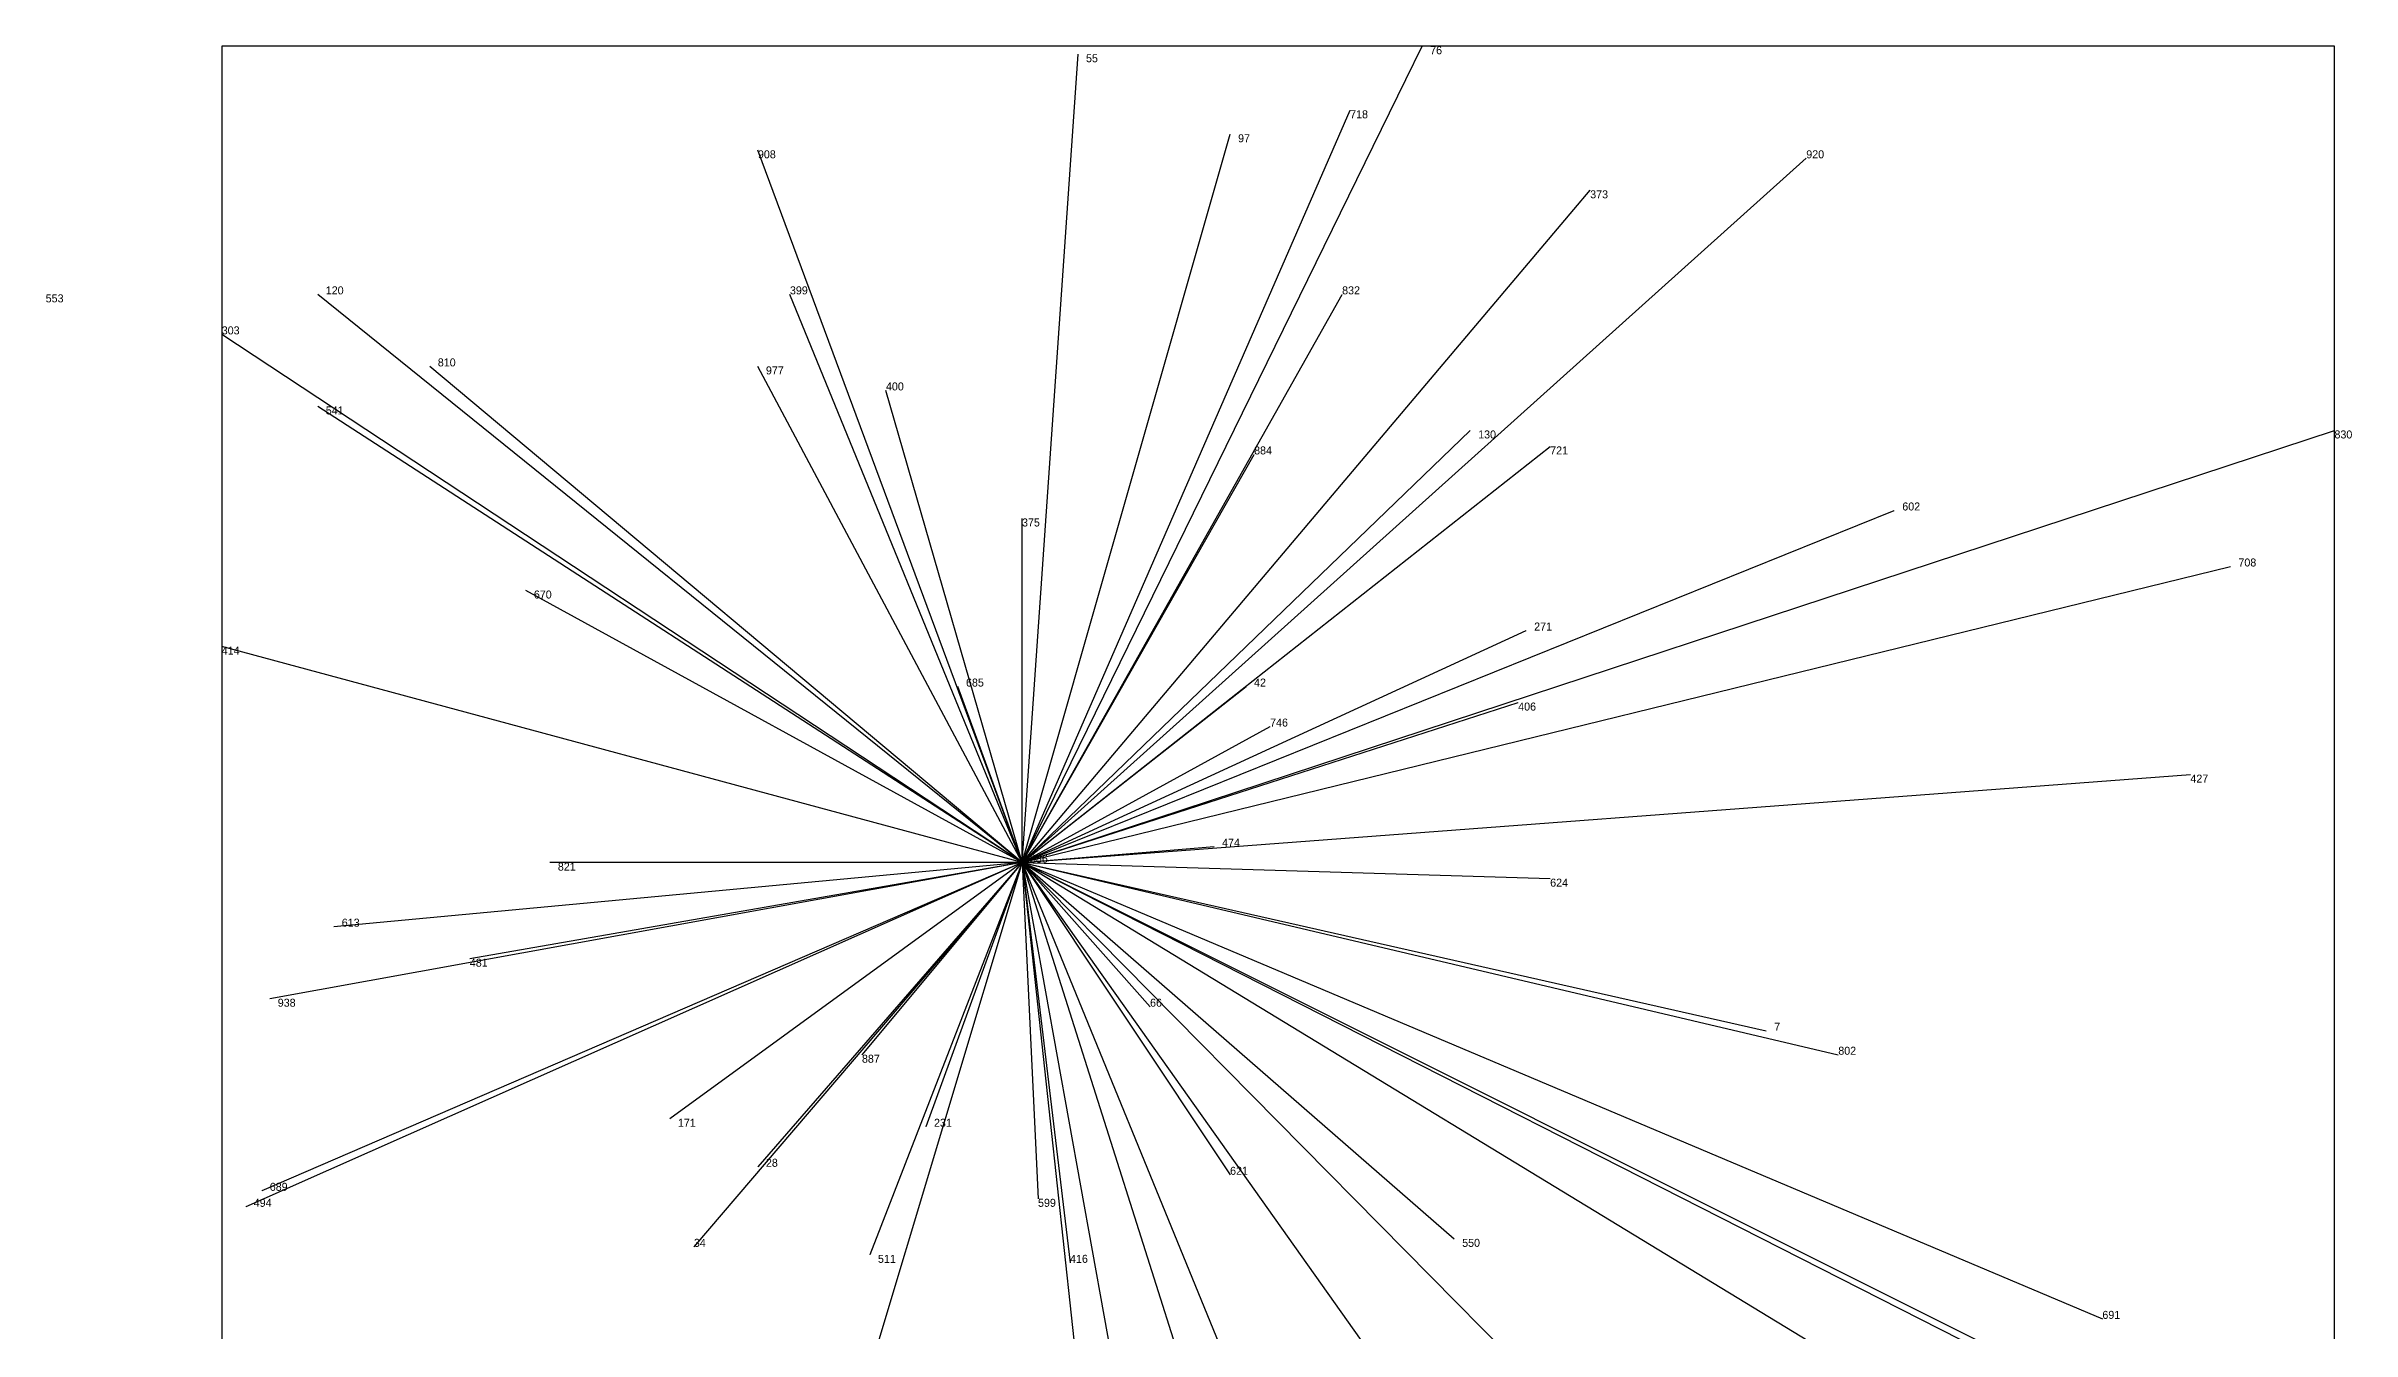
# Model space of a CAD drawing. Extents: x 0 to 1, y 0 to 1.
# Drawn here: x 0.7121 to 1.0002, y 0.5995 to 0.76 of the extents above; entities that cross this region are included whole.
import ezdxf

# ---------------------------------------------------------------- set-up
doc = ezdxf.new("R2010")
doc.units = 0
for name, color, linetype in [('CLIENTS', 7, 'Continuous'), ('FACILITIES', 7, 'Continuous'), ('FACILITIES_LINES', 7, 'Continuous'), ('MIN_MAX_BOXES', 7, 'Continuous'), ('NORMALS', 7, 'Continuous'), ('SOURCE_POINTS', 7, 'Continuous'), ('TEXT', 7, 'Continuous')]:
    doc.layers.add(name, color=color, linetype=linetype)

# ---------------------------------------------------------------- blocks, each defined once
blk = doc.blocks.new('POINT_DISPLAY')
blk.add_line((0, 0), (0, 0))

msp = doc.modelspace()

# ---------------------------------------------------------------- linework, layer by layer
at = {"layer": 'FACILITIES_LINES'}
for q in [(0.884, 0.76), (0.841, 0.759), (0.875, 0.752), (0.801, 0.747), (0.86, 0.749), (0.932, 0.746), (0.905, 0.742), (0.746, 0.729), (0.805, 0.729), (0.874, 0.729), (0.734, 0.724), (0.76, 0.72), (0.801, 0.72), (0.746, 0.715), (0.817, 0.717), (0.89, 0.712), (0.998, 0.712), (0.9, 0.71), (0.863, 0.709), (0.943, 0.702), (0.834, 0.701), (0.985, 0.695), (0.772, 0.692), (0.897, 0.687), (0.734, 0.685), (0.826, 0.68), (0.862, 0.68), (0.896, 0.678), (0.865, 0.675), (0.98, 0.669), (0.858, 0.66), (0.737, 0.615), (0.739, 0.617), (0.74, 0.641), (0.748, 0.65), (0.765, 0.646), (0.775, 0.658), (0.79, 0.626), (0.793, 0.61), (0.801, 0.62), (0.801, 0.548), (0.814, 0.634), (0.815, 0.609), (0.822, 0.625), (0.927, 0.637), (0.962, 0.594), (0.85, 0.64), (0.987, 0.565), (0.962, 0.593), (0.878, 0.596), (0.917, 0.574), (0.84, 0.608), (0.843, 0.575), (0.888, 0.611), (0.886, 0.531), (0.836, 0.616), (0.855, 0.542), (0.9, 0.656), (0.969, 0.601), (0.875, 0.529), (0.936, 0.634), (0.86, 0.619)]:
    msp.add_line((0.834, 0.658), q, dxfattribs=at)
at = {"layer": 'MIN_MAX_BOXES'}
for p, q in [((0.998, 0.76), (0.734, 0.76)), ((0.734, 0.76), (0.734, 0.529)), ((0.998, 0.76), (0.734, 0.76)), ((0.734, 0.76), (0.734, 0.529)), ((0.734, 0.76), (0.734, 0.76)), ((0.998, 0.529), (0.998, 0.76)), ((0.998, 0.529), (0.998, 0.76)), ((0.998, 0.76), (0.998, 0.76))]:
    msp.add_line(p, q, dxfattribs=at)
at = {"layer": 'NORMALS'}
for p, q in [((0.841, 0.759), (0.841, 0.759)), ((0.884, 0.76), (0.884, 0.76)), ((0.875, 0.752), (0.875, 0.752)), ((0.801, 0.747), (0.801, 0.747)), ((0.86, 0.749), (0.86, 0.749)), ((0.932, 0.746), (0.932, 0.746)), ((0.905, 0.742), (0.905, 0.742)), ((0.746, 0.729), (0.746, 0.729)), ((0.805, 0.729), (0.805, 0.729)), ((0.874, 0.729), (0.874, 0.729)), ((0.734, 0.724), (0.734, 0.724)), ((0.76, 0.72), (0.76, 0.72)), ((0.801, 0.72), (0.801, 0.72)), ((0.746, 0.715), (0.746, 0.715)), ((0.817, 0.717), (0.817, 0.717)), ((0.89, 0.712), (0.89, 0.712)), ((0.998, 0.712), (0.998, 0.712)), ((0.863, 0.709), (0.863, 0.709)), ((0.9, 0.71), (0.9, 0.71)), ((0.834, 0.701), (0.834, 0.701)), ((0.943, 0.702), (0.943, 0.702)), ((0.985, 0.695), (0.985, 0.695)), ((0.772, 0.692), (0.772, 0.692)), ((0.897, 0.687), (0.897, 0.687)), ((0.734, 0.685), (0.734, 0.685)), ((0.826, 0.68), (0.826, 0.68)), ((0.862, 0.68), (0.862, 0.68)), ((0.896, 0.678), (0.896, 0.678)), ((0.865, 0.675), (0.865, 0.675)), ((0.98, 0.669), (0.98, 0.669)), ((0.858, 0.66), (0.858, 0.66)), ((0.775, 0.658), (0.775, 0.658)), ((0.834, 0.658), (0.834, 0.658)), ((0.9, 0.656), (0.9, 0.656)), ((0.748, 0.65), (0.748, 0.65)), ((0.765, 0.646), (0.765, 0.646)), ((0.74, 0.641), (0.74, 0.641)), ((0.85, 0.64), (0.85, 0.64)), ((0.927, 0.637), (0.927, 0.637)), ((0.814, 0.634), (0.814, 0.634)), ((0.936, 0.634), (0.936, 0.634)), ((0.79, 0.626), (0.79, 0.626)), ((0.822, 0.625), (0.822, 0.625)), ((0.801, 0.62), (0.801, 0.62)), ((0.739, 0.617), (0.739, 0.617)), ((0.86, 0.619), (0.86, 0.619)), ((0.737, 0.615), (0.737, 0.615)), ((0.836, 0.616), (0.836, 0.616)), ((0.888, 0.611), (0.888, 0.611)), ((0.793, 0.61), (0.793, 0.61)), ((0.815, 0.609), (0.815, 0.609)), ((0.84, 0.608), (0.84, 0.608)), ((0.969, 0.601), (0.969, 0.601))]:
    msp.add_line(p, q, dxfattribs=at)

# ---------------------------------------------------------------- block references
at = {"layer": 'CLIENTS'}
for p in [(0.841, 0.759), (0.884, 0.76), (0.875, 0.752), (0.801, 0.747), (0.86, 0.749), (0.932, 0.746), (0.905, 0.742), (0.746, 0.729), (0.805, 0.729), (0.874, 0.729), (0.734, 0.724), (0.76, 0.72), (0.801, 0.72), (0.746, 0.715), (0.817, 0.717), (0.89, 0.712), (0.998, 0.712), (0.863, 0.709), (0.9, 0.71), (0.834, 0.701), (0.943, 0.702), (0.985, 0.695), (0.772, 0.692), (0.897, 0.687), (0.734, 0.685), (0.826, 0.68), (0.862, 0.68), (0.896, 0.678), (0.865, 0.675), (0.98, 0.669), (0.858, 0.66), (0.775, 0.658), (0.9, 0.656), (0.748, 0.65), (0.765, 0.646), (0.74, 0.641), (0.85, 0.64), (0.927, 0.637), (0.814, 0.634), (0.936, 0.634), (0.79, 0.626), (0.822, 0.625), (0.801, 0.62), (0.739, 0.617), (0.86, 0.619), (0.737, 0.615), (0.836, 0.616), (0.888, 0.611), (0.793, 0.61), (0.815, 0.609), (0.84, 0.608), (0.969, 0.601)]:
    msp.add_blockref('POINT_DISPLAY', p, dxfattribs=at)
at = {"layer": 'FACILITIES'}
msp.add_blockref('POINT_DISPLAY', (0.834, 0.658), dxfattribs=at)
at = {"layer": 'SOURCE_POINTS'}
for p in [(0.841, 0.759), (0.884, 0.76), (0.875, 0.752), (0.801, 0.747), (0.86, 0.749), (0.932, 0.746), (0.905, 0.742), (0.746, 0.729), (0.805, 0.729), (0.874, 0.729), (0.734, 0.724), (0.76, 0.72), (0.801, 0.72), (0.746, 0.715), (0.817, 0.717), (0.89, 0.712), (0.998, 0.712), (0.863, 0.709), (0.9, 0.71), (0.834, 0.701), (0.943, 0.702), (0.985, 0.695), (0.772, 0.692), (0.897, 0.687), (0.734, 0.685), (0.826, 0.68), (0.862, 0.68), (0.896, 0.678), (0.865, 0.675), (0.98, 0.669), (0.858, 0.66), (0.775, 0.658), (0.834, 0.658), (0.9, 0.656), (0.748, 0.65), (0.765, 0.646), (0.74, 0.641), (0.85, 0.64), (0.927, 0.637), (0.814, 0.634), (0.936, 0.634), (0.79, 0.626), (0.822, 0.625), (0.801, 0.62), (0.739, 0.617), (0.86, 0.619), (0.737, 0.615), (0.836, 0.616), (0.888, 0.611), (0.793, 0.61), (0.815, 0.609), (0.84, 0.608), (0.969, 0.601)]:
    msp.add_blockref('POINT_DISPLAY', p, dxfattribs=at)

# ---------------------------------------------------------------- texts
at = {"layer": 'TEXT'}
for s, p in [('55', (0.842, 0.758)), ('76', (0.885, 0.759)), ('718', (0.875, 0.751)), ('908', (0.801, 0.746)), ('97', (0.861, 0.748)), ('920', (0.932, 0.746)), ('373', (0.905, 0.741)), ('553', (0.712, 0.728)), ('120', (0.747, 0.729)), ('399', (0.805, 0.729)), ('832', (0.874, 0.729)), ('303', (0.734, 0.724)), ('810', (0.761, 0.72)), ('977', (0.802, 0.719)), ('400', (0.817, 0.717)), ('541', (0.747, 0.714)), ('130', (0.891, 0.711)), ('830', (0.998, 0.711)), ('884', (0.863, 0.709)), ('721', (0.9, 0.709)), ('375', (0.834, 0.7)), ('602', (0.944, 0.702)), ('708', (0.986, 0.695)), ('670', (0.773, 0.691)), ('271', (0.898, 0.687)), ('414', (0.734, 0.684)), ('685', (0.827, 0.68)), ('42', (0.863, 0.68)), ('406', (0.896, 0.677)), ('746', (0.865, 0.675)), ('427', (0.98, 0.668)), ('474', (0.859, 0.66)), ('821', (0.776, 0.657)), ('886', (0.835, 0.658)), ('624', (0.9, 0.655)), ('613', (0.749, 0.65)), ('481', (0.765, 0.645)), ('938', (0.741, 0.64)), ('66', (0.85, 0.64)), ('7', (0.928, 0.637)), ('887', (0.814, 0.633)), ('802', (0.936, 0.634)), ('171', (0.791, 0.625)), ('231', (0.823, 0.625)), ('28', (0.802, 0.62)), ('621', (0.86, 0.619)), ('689', (0.74, 0.617)), ('494', (0.738, 0.615)), ('599', (0.836, 0.615)), ('34', (0.793, 0.61)), ('550', (0.889, 0.61)), ('511', (0.816, 0.608)), ('416', (0.84, 0.608)), ('691', (0.969, 0.601))]:
    msp.add_text(s, height=0.001, dxfattribs=at).set_placement(p)

doc.saveas('drawing.dxf')
